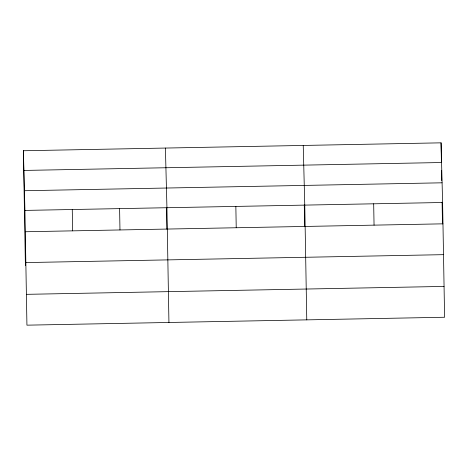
<?xml version="1.0" encoding="UTF-8"?>
<svg xmlns="http://www.w3.org/2000/svg" width="468" height="468" viewBox="0 0 468 468"><rect width="100%" height="100%" fill="white"/><g stroke="black" fill="none" stroke-linecap="round" stroke-linejoin="round"><path stroke-width="0.7" d="M23.4 150.749L441.067 142.834L442.599 202.498L444.6 317.251L26.933 325.166L24.927 210.413L23.4 150.749L25.401 265.502M23.903 170.44L441.57 162.525M24.424 190.722L442.09 182.807M24.927 210.413L442.599 202.498M25.301 231.748L442.968 223.833M25.839 262.577L443.506 254.662M26.395 294.337L444.062 286.422M303.235 145.449L304.767 205.107L306.768 319.86M165.409 148.058L166.936 207.722L168.936 322.475M441.067 142.834L441.406 162.039M441.552 170.627L441.728 180.666M442.102 202.217L442.482 223.874M373.68 203.802L374.055 225.143M304.276 204.832L304.65 226.489M235.849 206.411L236.223 227.752M166.444 207.441L166.824 229.098M119.603 208.617L119.972 229.952M72.265 209.512L72.639 230.853"/></g></svg>
